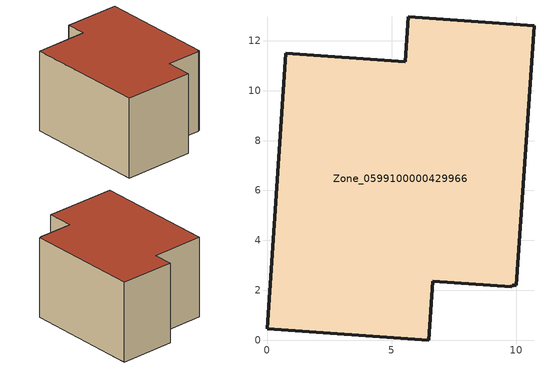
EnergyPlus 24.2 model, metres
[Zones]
Zone_0599100000429966
 floor ground (C_G): 0,0.45 0.76,11.5 5.55,11.17 5.67,12.96 10.71,12.62 10,2.19 9.83,2.2 9.82,2.14 6.64,2.35 6.49,0 z7.64
 wall outside (C_F): 0.76,11.5 0,0.45 6.49,0 6.64,2.35 9.82,2.14 9.83,2.2 10,2.19 10.71,12.62 5.67,12.96 5.55,11.17 0.76,11.5 z7.64:15.04
 roof outside (C_R): 10,2.19 10.71,12.62 5.67,12.96 5.55,11.17 0.76,11.5 0,0.45 6.49,0 6.64,2.35 9.82,2.14 9.83,2.2 z15.04
[BUILDING]
Pand.0599100000429966: North Axis=0; Terrain=City; Loads Convergence Tolerance Value=0.04; Temperature Convergence Tolerance Value=0.4; Solar Distribution=FullExterior; Maximum Number of Warmup Days=25; Minimum Number of Warmup Days=1
[Site:Location]
Rotterdam.The.Hague.AP_ZH_NLD Design_Conditions: Latitude=51.96; Longitude=4.45; Time Zone=1; Elevation=-4.5
[SITE:GROUNDTEMPERATURE:BUILDINGSURFACE]
18, 18, 18, 18, 18, 18, 18, 18, 18, 18, 18, 18
[MATERIAL] Thermal Absorptance=0.9; Solar Absorptance=0.7; Visible Absorptance=0.7
Name | Roughness | Thickness | Conductivity | Density | Specific Heat
G.TC.2006-2014 | MediumSmooth | 0.15 | 0.06 | 540 | 1210
F.TC.2006-2014 | Rough | 0.3 | 0.12 | 1920 | 840
R.TC.2006-2014 | MediumRough | 0.2 | 0.08 | 1500 | 1000
[CONSTRUCTION]
C_G: G.TC.2006-2014
C_F: F.TC.2006-2014
C_R: R.TC.2006-2014
[ZONE]
Zone_0599100000429966: Type=1; Multiplier=1; Ceiling Height=Autocalculate; Volume=Autocalculate; Floor Area=autocalculate; Part of Total Floor Area=Yes
[ZONEINFILTRATION:DESIGNFLOWRATE]
Infil_Zone_0599100000429966: Zone or ZoneList or Space or SpaceList=Zone_0599100000429966; Schedule=AlwaysOn; Design Flow Rate Calculation Method=Flow/Area; Flow Rate per Floor Area=0.0015; Constant Term Coefficient=1; Temperature Term Coefficient=0; Velocity Term Coefficient=0; Velocity Squared Term Coefficient=0
[HVACTEMPLATE:ZONE:IDEALLOADSAIRSYSTEM]
Zone_0599100000429966: Maximum Heating Supply Air Temperature=50; Minimum Cooling Supply Air Temperature=13; Maximum Heating Supply Air Humidity Ratio=0.0156; Minimum Cooling Supply Air Humidity Ratio=0.0077; Heating Limit=NoLimit; Cooling Limit=NoLimit; Dehumidification Control Type=ConstantSensibleHeatRatio; Cooling Sensible Heat Ratio=0.7; Dehumidification Setpoint=60; Humidification Control Type=None; Humidification Setpoint=30; Outdoor Air Method=None; Outdoor Air Flow Rate per Person=0.00944; Outdoor Air Flow Rate per Zone Floor Area=0; Outdoor Air Flow Rate per Zone=0; Demand Controlled Ventilation Type=None; Outdoor Air Economizer Type=NoEconomizer; Heat Recovery Type=None; Sensible Heat Recovery Effectiveness=0.7; Latent Heat Recovery Effectiveness=0.65
[ZONECONTROL:THERMOSTAT]
ThermostatControl_Zone_0599100000429966: Zone or ZoneList=Zone_0599100000429966; Control Type Schedule=DualSetpointControlType; Control 1=Thermostat_Zone_0599100000429966; Temperature Difference Between Cutout And Setpoint=0
[THERMOSTATSETPOINT:DUALSETPOINT]
Thermostat_Zone_0599100000429966: Heating Setpoint Temperature Schedule=HeatingSetpoint_Zone_0599100000429966; Cooling Setpoint Temperature Schedule=CoolingSetpoint_Zone_0599100000429966
[SCHEDULE:COMPACT]
HeatingSetpoint_Zone_0599100000429966: Through: 12/31, For: AllDays, Until: 24:00, 21
CoolingSetpoint_Zone_0599100000429966: Through: 12/31, For: AllDays, Until: 24:00, 24
DualSetpointControlType: Through: 12/31, For: AllDays, Until: 24:00, 4
AlwaysOn: Through: 12/31, For: AllDays, Until: 24:00, 1
